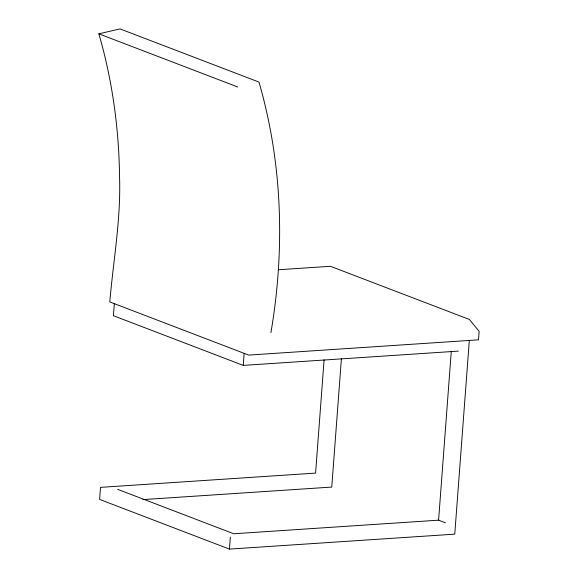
<?xml version="1.0" encoding="UTF-8"?>
<svg xmlns="http://www.w3.org/2000/svg" width="578" height="578" viewBox="0 0 578 578"><rect width="100%" height="100%" fill="white"/><g stroke="black" fill="none" stroke-linecap="round" stroke-linejoin="round"><path stroke-width="0.87" d="M114.321 303.66L113.411 315.704L243.251 365.39L458.332 351.121M469.343 340.189L454.763 534.151L229.437 549.1L230.347 537.056M243.251 365.39L244.154 353.346M324.099 359.848L315.588 473.093L100.507 487.362L99.604 499.414L229.437 549.1M341.41 358.671L331.758 487.073L142.773 499.616M445.428 522.779L438.594 520.171L451.295 351.2M270.916 332.639C285.127 249.602 282.534 163.169 258.958 82.069L120.029 28.9L98.852 33.827C112.356 80.313 118.981 128.663 119.559 177.027C120.99 218.975 113.367 260.331 109.777 301.918L248.699 355.087L478.505 339.835L479.148 331.346L469.387 319.468L330.464 266.299L278.372 269.753M438.594 520.171L233.75 533.761L117.58 489.299M98.852 33.827L237.782 86.996"/></g></svg>
